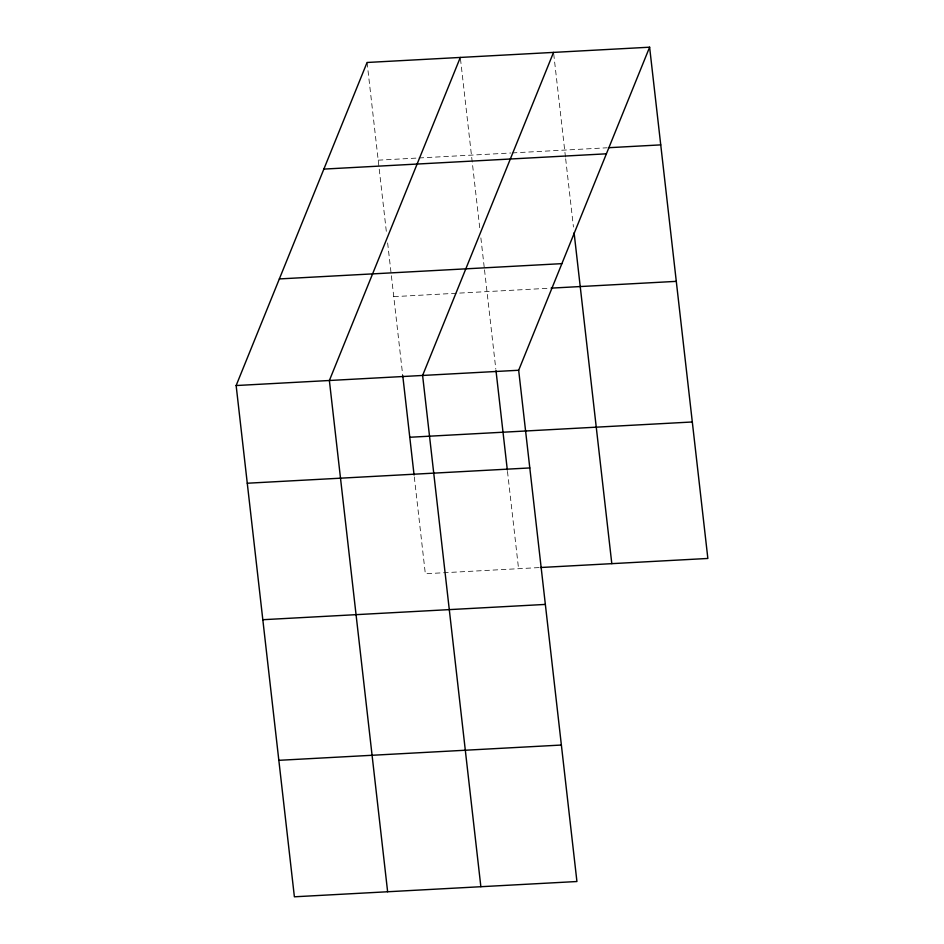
<?xml version="1.0" encoding="UTF-8"?>
<svg xmlns="http://www.w3.org/2000/svg" width="944" height="944" viewBox="0 0 944 944"><rect width="100%" height="100%" fill="white"/><g stroke="black" fill="none" stroke-linecap="round" stroke-linejoin="round"><path stroke-width="0.71" stroke-dasharray="4.72 3.54" d="M378.202 160.173L417.543 158.037M418.994 157.967L510.775 152.999M512.238 152.916L606.886 147.795M393.754 296.652L549.632 288.215M538.965 567.592L425.331 573.74L414.074 475.009M553.715 53.855L565.503 157.341M565.668 158.793L573.445 227.032M460.483 58.894L479.882 229.18M480.874 237.888L484.343 268.379M484.508 269.831L495.836 369.234M507.483 471.422L518.563 568.701M367.074 62.481L386.639 234.218M387.642 242.927L402.769 375.747"/><path stroke-width="1.42" d="M649.614 47.2L518.669 370.26L576.926 881.519L294.386 896.8L236.142 385.541L367.074 62.481L649.614 47.2L707.858 558.459L540.416 567.521M460.318 57.442L329.373 380.503L387.63 891.761M553.55 52.392L422.605 375.452L480.862 886.711M608.349 147.724L660.741 144.88M323.863 169.094L606.402 153.813M279.353 278.928L561.881 263.647M551.095 288.132L676.293 281.359M236.142 385.541L518.669 370.26M409.779 437.261L692.318 421.98M247.269 483.234L529.808 467.941M262.821 619.712L545.349 604.42M278.834 760.321L561.373 745.04M574.105 232.838L611.806 563.651M496.001 370.697L507.317 469.97M402.769 375.747L414.074 475.009"/></g></svg>
